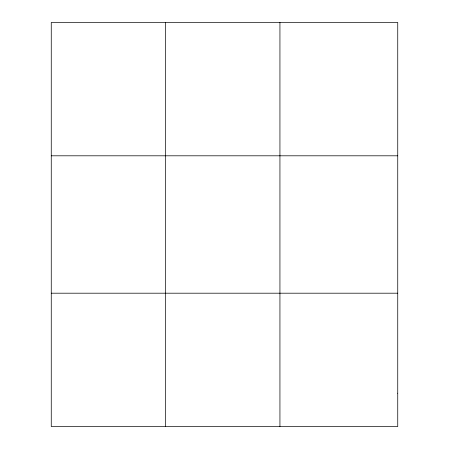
<?xml version="1.0" encoding="UTF-8"?>
<svg xmlns="http://www.w3.org/2000/svg" width="449" height="449" viewBox="0 0 449 449"><rect width="100%" height="100%" fill="white"/><g stroke="black" fill="none" stroke-linecap="round" stroke-linejoin="round"><path stroke-width="0.67" d="M165.597 426.55L165.597 22.45M279.935 426.55L279.935 22.45M51.259 155.803L397.741 155.803M51.259 293.197L397.741 293.197M397.741 393.212L397.741 426.55L51.259 426.55L51.259 22.45L397.741 22.45L397.741 393.212"/></g></svg>
